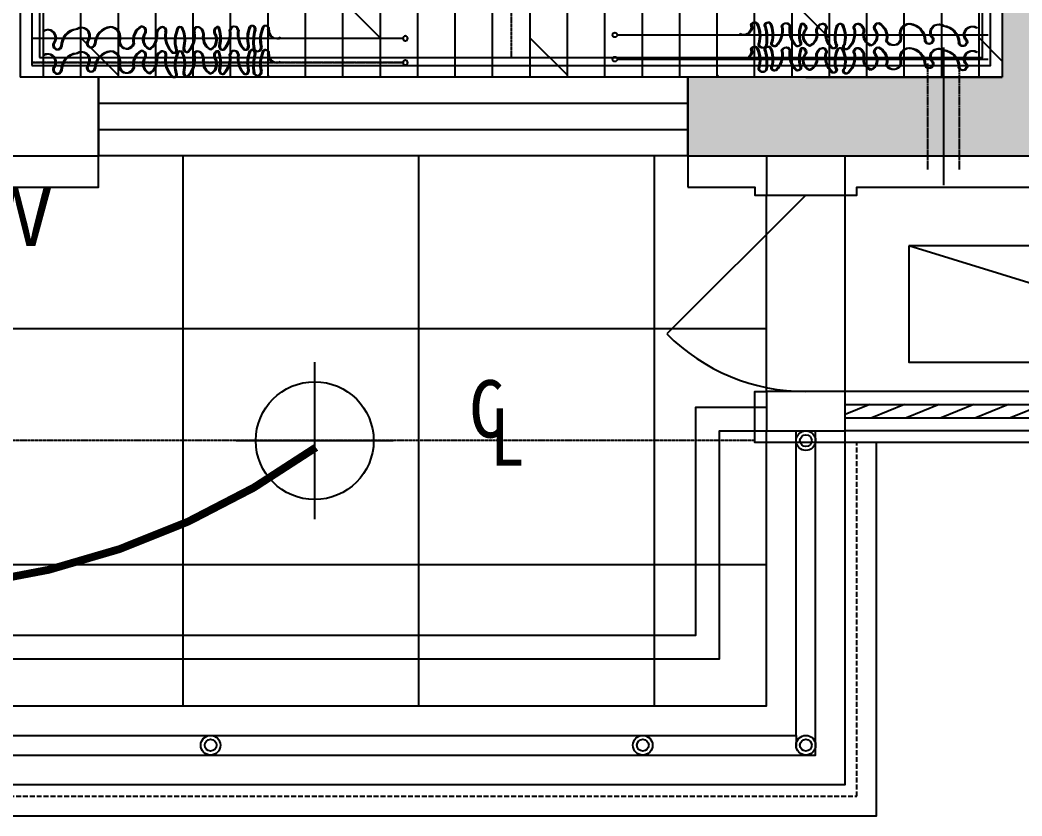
# Model space of a CAD drawing. Extents: x 675652 to 685374, y -153857 to -143837.
# Drawn here: x 679352 to 681902, y -153807 to -151782 of the extents above; entities that cross this region are included whole.
import ezdxf

# ---------------------------------------------------------------- set-up
doc = ezdxf.new("R2010")
doc.units = 0
doc.header["$LTSCALE"] = 10
doc.header["$MEASUREMENT"] = 0
for name, pattern in [('AA$0$DASH', [0.35, 0.25, -0.1]), ('CENTER-1', [10, 6.25, -1.25, 1.25, -1.25]), ('DASH', [0.35, 0.25, -0.1]), ('DOTE', [2.42, 2, -0.2, 0.02, -0.2])]:
    doc.linetypes.add(name, pattern=pattern)
for name, color, linetype in [('A-WALL', 7, 'Continuous'), ('A-WALL-HATH', 9, 'Continuous'), ('A-地面线', 3, 'Continuous'), ('A-天花尺寸', 3, 'Continuous'), ('A-天花线', 4, 'Continuous'), ('A-家具', 42, 'Continuous'), ('A-强弱电', 3, 'Continuous'), ('A-灯具', 2, 'Continuous'), ('A-灯具开关控制', 153, 'Continuous'), ('AA$0$A-DECK', 23, 'Continuous'), ('AA$0$A-DOOR', 4, 'Continuous'), ('AA$0$A-HOLE-MECH', 160, 'Continuous'), ('AA$0$A-HRAL', 104, 'Continuous'), ('AA$0$A-SURF', 6, 'Continuous'), ('AA$0$A-WALL', 7, 'Continuous'), ('AA$0$A-WIND', 4, 'Continuous'), ('AA$1$A-EQPM-MECH', 191, 'Continuous')]:
    doc.layers.add(name, color=color, linetype=linetype)
doc.styles.add('_TCH_DIM', font='stylu.ttf')
doc.styles.add('AA$1$-黑体', font='simhei.ttf', dxfattribs={"width": 0.8})
doc.styles.add('标注', font='simhei.ttf')

# ---------------------------------------------------------------- blocks, each defined once
blk = doc.blocks.new('AA$0$室外机')
at = {"layer": 'AA$1$A-EQPM-MECH', "linetype": 'ByBlock', "ltscale": 5}
blk.add_line((0, -296), (955, 0), dxfattribs=at)
blk.add_lwpolyline([(955, 0), (955, -296), (0, -296), (0, 0)], close=True, dxfattribs=at)
at = {"layer": 'AA$1$A-EQPM-MECH', "linetype": 'ByBlock', "style": 'AA$1$-黑体', "width": 0.8}
for p in [(118.3, -73.7), (192.6, -73.7)]:
    blk.add_text('I', height=150.2, rotation=180, dxfattribs=at).set_placement(p)
blk = doc.blocks.new('AA$0$空调孔')
at = {"layer": 'AA$0$A-HOLE-MECH', "color": 1}
blk.add_line((0, -175), (0, 175), dxfattribs=at)
at = {"layer": 'AA$0$A-HOLE-MECH', "linetype": 'AA$0$DASH'}
for p, q in [((-40, -135), (-40, 135)), ((40, -135), (40, 135))]:
    blk.add_line(p, q, dxfattribs=at)
blk = doc.blocks.new('AA$0$$WINLIB2D$00000001')
for p, q in [((-0.5, 0.5), (0.5, 0.5)), ((-0.5, 0.5), (-0.5, -0.5)), ((0.5, -0.5), (0.5, 0.5)), ((0.5, 0.1667), (-0.5, 0.1667)), ((0.5, -0.1667), (-0.5, -0.1667)), ((-0.5, -0.5), (0.5, -0.5))]:
    blk.add_line(p, q)
blk = doc.blocks.new('AA$0$$WINLIB2D$00000039')
at = {"color": 0}
for points in [[(-0.5, 0.5), (-0.5, -0.5)], [(0.5, 0.5), (-0.5, 0.5)], [(0.5, -0.5), (0.5, 0.5)], [(-0.5, 0.1667), (0.5, 0.1667)], [(-0.3839, -0.1667), (-0.448, 0.1667)], [(-0.3159, -0.1667), (-0.38, 0.1667)], [(-0.2479, -0.1667), (-0.312, 0.1667)], [(-0.1799, -0.1667), (-0.244, 0.1667)], [(-0.1119, -0.1667), (-0.176, 0.1667)], [(-0.0439, -0.1667), (-0.108, 0.1667)], [(0.0241, -0.1667), (-0.04, 0.1667)], [(0.0921, -0.1667), (0.028, 0.1667)], [(0.16, -0.1667), (0.0959, 0.1667)], [(0.228, -0.1667), (0.1639, 0.1667)], [(0.296, -0.1667), (0.2319, 0.1667)], [(0.364, -0.1667), (0.2999, 0.1667)], [(0.432, -0.1667), (0.3679, 0.1667)], [(0.5, -0.1667), (0.4359, 0.1667)], [(-0.4519, -0.1667), (-0.5, 0.0836)], [(-0.5, -0.1667), (0.5, -0.1667)], [(0.5, -0.5), (-0.5, -0.5)]]:
    blk.add_lwpolyline(points, dxfattribs=at)
blk = doc.blocks.new('AA$0$$DorLib2D$00000114')
at = {"color": 0}
blk.add_line((0.5, 0), (-0.2071, 0.7071), dxfattribs=at)
blk.add_arc((0.5, 0), 1, 135, 180, dxfattribs=at)
blk = doc.blocks.new('gagag')
at = {"layer": 'A-家具', "color": 8, "linetype": 'CENTER-1', "ltscale": 0.01}
for p, q in [((556687, -112743.6, 0), (557631.3, -112743.6, 0)), ((556687.1, -112743.7, 0), (557631.4, -112743.7, 0)), ((556687, -112805.3, 0), (557631.3, -112805.3, 0)), ((556687.1, -112805.5, 0), (557631.4, -112805.5, 0))]:
    blk.add_line(p, q, dxfattribs=at)
at = {"layer": 'A-家具', "color": 8}
for centre in [(556681, -112743.6, 0), (556681.1, -112743.7, 0), (556681, -112805.3, 0), (556681.1, -112805.5, 0)]:
    blk.add_circle(centre, 6, dxfattribs=at)
at = {"layer": 'A-家具', "color": 8, "extrusion": (0, 0, -1)}
for centre, major_axis, start_param, end_param in [((557007.1, -112723.2), (20.9, 0.4), 0.003456, 2.099074), ((557007.3, -112723.3), (20.9, 0.4), 0.003456, 2.099074), ((557009.6, -112722.7), (20.8, 2), 0.077792, 2.173409), ((557009.7, -112722.9), (20.8, 2), 0.077792, 2.173409), ((557035.2, -112719.6), (-7.33, 2.82), -0.793361, 2.466828), ((557035.3, -112719.7), (-7.33, 2.82), -0.793361, 2.466828), ((557037.6, -112719.2), (-7.38, 2.71), -0.777907, 2.482282), ((557037.8, -112719.3), (-7.38, 2.71), -0.777907, 2.482282), ((556974.7, -112746.5), (-73.9, 3.2), 2.690748, 3.356681), ((556974.8, -112746.7), (-73.9, 3.2), 2.690748, 3.356681), ((556977.2, -112746.1), (-74, 0.9), 2.722955, 3.388889), ((556977.3, -112746.2), (-74, 0.9), 2.722955, 3.388889), ((557069.4, -112719.3), (5.38, 5.38), 3.530643, 6.414656), ((557069.6, -112719.5), (5.38, 5.38), 3.530643, 6.414656), ((556940.1, -112753.5), (126.2, 1.3), -0.239865, 0.136874), ((556940.2, -112753.7), (126.2, 1.3), -0.239865, 0.136874), ((557071.9, -112718.9), (5.38, 5.38), 3.531099, 6.415112), ((557072, -112719.1), (5.38, 5.38), 3.531099, 6.415112), ((556942.5, -112753.1), (126.2, 3.6), -0.22093, 0.155809), ((556942.7, -112753.2), (126.2, 3.6), -0.22093, 0.155809), ((557007.5, -112744), (-73.9, 3.2), 2.690748, 3.356681), ((557007.6, -112744.2), (-73.9, 3.2), 2.690748, 3.356681), ((557010, -112743.6), (-74, 0.9), 2.722955, 3.388889), ((557010.1, -112743.7), (-74, 0.9), 2.722955, 3.388889), ((557050.6, -112732.9), (55.3, 1.7), -0.156463, 0.825382), ((557050.7, -112733.1), (55.3, 1.7), -0.156463, 0.825382), ((557053.1, -112732.5), (-55.3, 0.6), 2.944175, 3.926021), ((557053.2, -112732.7), (-55.3, 0.6), 2.944175, 3.926021), ((557115.4, -112724.1), (7.45, 7.45), 4.071974, 6.927307), ((557115.6, -112724.3), (7.45, 7.45), 4.071974, 6.927307), ((557117.9, -112723.8), (7.45, 7.45), 4.07243, 6.927763), ((557118, -112723.9), (7.45, 7.45), 4.07243, 6.927763), ((557180.4, -112732.1), (55.4, 0.6), 2.341654, 3.3235), ((557180.5, -112732.3), (55.4, 0.6), 2.341654, 3.3235), ((557182.8, -112731.8), (-55.3, 2.5), -0.855682, 0.126164), ((557183, -112731.9), (-55.3, 2.5), -0.855682, 0.126164), ((557223.7, -112742.5), (-74, 1.9), -0.300211, 0.365722), ((557223.8, -112742.7), (-74, 1.9), -0.300211, 0.365722), ((557226.1, -112742.2), (-73.9, 2.8), -0.311391, 0.354543), ((557226.3, -112742.3), (-73.9, 2.8), -0.311391, 0.354543), ((557154.4, -112725.9), (-8.25, 8.25), 0.863392, 2.825052), ((557154.5, -112726.1), (-8.25, 8.25), 0.863392, 2.825052), ((557156.8, -112725.6), (-8.25, 8.25), 0.863848, 2.825508), ((557156.9, -112725.7), (-8.25, 8.25), 0.863848, 2.825508), ((557186.2, -112747.1), (26.7, 0.2), 1.980321, 3.786219), ((557186.4, -112747.3), (26.7, 0.2), 1.980321, 3.786219), ((557188.7, -112746.8), (-26.7, 1), -1.203316, 0.602581), ((557188.8, -112746.9), (-26.7, 1), -1.203316, 0.602581), ((557213, -112733.8), (-14, 14), 5.19762, 6.585332), ((557213.1, -112734), (-14, 14), 5.19762, 6.585332), ((557215.5, -112733.5), (-14, 14), 5.198076, 6.585788), ((557215.6, -112733.6), (-14, 14), 5.198076, 6.585788), ((557208.4, -112724.4), (6.57, 6.57), -1.302361, 1.227001), ((557208.6, -112724.5), (6.57, 6.57), -1.302361, 1.227001), ((557210.9, -112724), (6.57, 6.57), -1.301905, 1.227457), ((557211, -112724.2), (6.57, 6.57), -1.301905, 1.227457), ((557271.4, -112737.8), (55.4, 0), 2.331892, 3.313737), ((557271.5, -112738), (55.4, 0), 2.331892, 3.313737), ((557273.8, -112737.5), (-55.3, 2.3), -0.851431, 0.130414), ((557274, -112737.7), (-55.3, 2.3), -0.851431, 0.130414), ((557314.6, -112748.2), (-74, 1.7), -0.298212, 0.367722), ((557314.8, -112748.4), (-74, 1.7), -0.298212, 0.367722), ((557317.1, -112747.9), (-73.9, 2.8), -0.311391, 0.354543), ((557317.2, -112748.1), (-73.9, 2.8), -0.311391, 0.354543), ((557253, -112722), (-4.99, 4.99), 5.787251, 8.41021), ((557253.1, -112722.2), (-4.99, 4.99), 5.787251, 8.41021), ((557255.5, -112721.7), (-4.99, 4.99), 5.787707, 8.410666), ((557255.6, -112721.9), (-4.99, 4.99), 5.787707, 8.410666), ((557191.9, -112749.7), (-74, 1.7), 2.710974, 3.376907), ((557192.1, -112749.8), (-74, 1.7), 2.710974, 3.376907), ((557194.4, -112749.4), (74, 1.4), -0.387486, 0.278448), ((557194.5, -112749.5), (74, 1.4), -0.387486, 0.278448), ((557235, -112738.6), (55.3, 1.7), -0.156463, 0.825382), ((557235.2, -112738.8), (55.3, 1.7), -0.156463, 0.825382), ((557237.5, -112738.3), (-55.3, 0.7), 2.942488, 3.924333), ((557237.6, -112738.4), (-55.3, 0.7), 2.942488, 3.924333), ((557297.8, -112724.2), (6.57, 6.57), 3.469685, 5.999048), ((557297.9, -112724.3), (6.57, 6.57), 3.469685, 5.999048), ((557300.2, -112723.9), (-6.57, 6.57), 5.040937, 7.5703), ((557300.4, -112724.1), (-6.57, 6.57), 5.040937, 7.5703), ((557293.3, -112733.7), (-14, 14), 1.252947, 2.640659), ((557293.5, -112733.8), (-14, 14), 1.252947, 2.640659), ((557295.8, -112733.4), (-14, 14), 1.253403, 2.641115), ((557295.9, -112733.6), (-14, 14), 1.253403, 2.641115), ((557320.3, -112746.6), (-26.7, 0.5), 2.46984, 4.275738), ((557320.4, -112746.7), (-26.7, 0.5), 2.46984, 4.275738), ((557322.7, -112746.3), (-26.7, 0.2), 2.481854, 4.287751), ((557322.9, -112746.5), (-26.7, 0.2), 2.481854, 4.287751), ((557351.9, -112724.9), (8.25, 8.25), 3.442431, 5.404091), ((557352, -112725), (8.25, 8.25), 3.442431, 5.404091), ((557354.3, -112724.6), (8.25, 8.25), 3.442887, 5.404546), ((557354.4, -112724.8), (8.25, 8.25), 3.442887, 5.404546), ((557333.4, -112748), (38.8, 1.6), -1.064649, 0.301864), ((557333.5, -112748.2), (38.8, 1.6), -1.064649, 0.301864), ((557335.8, -112747.7), (-38.8, 0.7), 2.017007, 3.383519), ((557336, -112747.9), (-38.8, 0.7), 2.017007, 3.383519), ((557430.7, -112739.7), (24.8, 1.8), 3.050291, 4.73185), ((557430.8, -112739.9), (24.8, 1.8), 3.050291, 4.73185), ((557433.1, -112739.5), (-24.8, 1.5), -0.221676, 1.459883), ((557433.3, -112739.7), (-24.8, 1.5), -0.221676, 1.459883), ((557425.3, -112758.8), (-43.9, 2.3), 1.611105, 3.087174), ((557425.5, -112758.9), (-43.9, 2.3), 1.611105, 3.087174), ((557427.8, -112758.5), (44, 0.1), -1.476147, -0.000077), ((557427.9, -112758.7), (44, 0.1), -1.476147, -0.000077), ((557503.8, -112737.5), (20.7, 0.2), 2.434492, 5.312465), ((557504, -112737.6), (20.7, 0.2), 2.434492, 5.312465), ((557506.3, -112737.3), (-20.7, 0.1), -0.720057, 2.157916), ((557506.4, -112737.5), (-20.7, 0.1), -0.720057, 2.157916), ((557511.3, -112764.1), (43.9, 2.4), -1.423747, 0.052322), ((557511.5, -112764.2), (43.9, 2.4), -1.423747, 0.052322), ((557513.8, -112763.9), (44, 0.1), -1.476147, -0.000077), ((557513.9, -112764), (44, 0.1), -1.476147, -0.000077), ((557589.8, -112742.8), (20.7, 0.7), 2.461413, 5.339386), ((557590, -112743), (20.7, 0.7), 2.461413, 5.339386), ((557592.3, -112742.6), (20.7, 0), 2.427401, 5.305374), ((557592.4, -112742.8), (20.7, 0), 2.427401, 5.305374), ((557160.3, -112741.6), (-33.9, 1.7), 3.034368, 4.187669), ((557160.4, -112741.7), (-33.9, 1.7), 3.034368, 4.187669), ((557162.7, -112741.2), (33.9, 1.1), -0.023939, 1.129362), ((557162.9, -112741.4), (33.9, 1.1), -0.023939, 1.129362), ((557346.2, -112740.6), (-33.7, 3.2), -1.205736, -0.052435), ((557346.3, -112740.8), (-33.7, 3.2), -1.205736, -0.052435), ((557348.6, -112740.4), (33.5, 4.9), 2.17452, 3.327821), ((557348.8, -112740.5), (33.5, 4.9), 2.17452, 3.327821), ((557388.6, -112751), (8, 17.2), 0.747386, 3.901515), ((557388.7, -112751.1), (8, 17.2), 0.747386, 3.901515), ((557391, -112750.7), (13.4, 13.4), 0.395751, 3.54988), ((557391.2, -112750.9), (13.4, 13.4), 0.395751, 3.54988), ((557479.3, -112756.3), (7.27, 7.27), 0.25079, 3.698959), ((557479.5, -112756.5), (7.27, 7.27), 0.25079, 3.698959), ((557481.8, -112756.1), (-10.2, 1.1), 2.505056, 5.953226), ((557481.9, -112756.3), (-10.2, 1.1), 2.505056, 5.953226), ((557565.3, -112761.7), (-10.2, 0.9), 2.523546, 5.971715), ((557565.5, -112761.8), (-10.2, 0.9), 2.523546, 5.971715), ((557567.8, -112761.5), (7.27, 7.27), 0.251246, 3.699415), ((557567.9, -112761.6), (7.27, 7.27), 0.251246, 3.699415), ((557007.1, -112784.9), (20.9, 0.4), 0.003456, 2.099074), ((557007.3, -112785.1), (20.9, 0.4), 0.003456, 2.099074), ((557009.6, -112784.5), (20.8, 2), 0.077792, 2.173409), ((557009.7, -112784.7), (20.8, 2), 0.077792, 2.173409), ((557035.2, -112781.3), (-7.33, 2.82), -0.793361, 2.466828), ((557035.3, -112781.5), (-7.33, 2.82), -0.793361, 2.466828), ((557037.6, -112780.9), (-7.38, 2.71), -0.777907, 2.482282), ((557037.8, -112781.1), (-7.38, 2.71), -0.777907, 2.482282), ((556974.7, -112808.3), (-73.9, 3.2), 2.690748, 3.356681), ((556974.8, -112808.4), (-73.9, 3.2), 2.690748, 3.356681), ((556977.2, -112807.8), (-74, 0.9), 2.722955, 3.388889), ((556977.3, -112808), (-74, 0.9), 2.722955, 3.388889), ((557055.9, -112766.9), (8.56, 4.7), 0.767514, 3.795297), ((557056, -112767.1), (8.56, 4.7), 0.767514, 3.795297), ((557058.3, -112766.5), (-6.9, 6.9), 2.621454, 5.649237), ((557058.5, -112766.7), (-6.9, 6.9), 2.621454, 5.649237), ((557069.4, -112781.1), (5.38, 5.38), 3.530643, 6.414656), ((557069.6, -112781.3), (5.38, 5.38), 3.530643, 6.414656), ((556940.1, -112815.3), (126.2, 1.3), -0.239865, 0.136874), ((556940.2, -112815.4), (126.2, 1.3), -0.239865, 0.136874), ((557071.9, -112780.7), (5.38, 5.38), 3.531099, 6.415112), ((557072, -112780.9), (5.38, 5.38), 3.531099, 6.415112), ((556942.5, -112814.8), (126.2, 3.6), -0.22093, 0.155809), ((556942.7, -112815), (126.2, 3.6), -0.22093, 0.155809), ((557007.5, -112805.8), (-73.9, 3.2), 2.690748, 3.356681), ((557007.6, -112805.9), (-73.9, 3.2), 2.690748, 3.356681), ((557010, -112805.4), (-74, 0.9), 2.722955, 3.388889), ((557010.1, -112805.5), (-74, 0.9), 2.722955, 3.388889), ((557086.6, -112765.1), (5.53, 5.53), 1.983435, 4.208964), ((557086.7, -112765.3), (5.53, 5.53), 1.983435, 4.208964), ((557089, -112764.7), (5.53, 5.53), 1.983891, 4.20942), ((557089.1, -112764.9), (5.53, 5.53), 1.983891, 4.20942), ((557050.6, -112794.7), (55.3, 1.7), -0.156463, 0.825382), ((557050.7, -112794.8), (55.3, 1.7), -0.156463, 0.825382), ((557053.1, -112794.3), (-55.3, 0.6), 2.944175, 3.926021), ((557053.2, -112794.4), (-55.3, 0.6), 2.944175, 3.926021), ((557115.4, -112785.9), (7.45, 7.45), 4.071974, 6.927307), ((557115.6, -112786.1), (7.45, 7.45), 4.071974, 6.927307), ((557117.9, -112785.5), (7.45, 7.45), 4.07243, 6.927763), ((557118, -112785.7), (7.45, 7.45), 4.07243, 6.927763), ((557180.4, -112793.9), (55.4, 0.6), 2.341654, 3.3235), ((557180.5, -112794), (55.4, 0.6), 2.341654, 3.3235), ((557182.8, -112793.5), (-55.3, 2.5), -0.855682, 0.126164), ((557183, -112793.7), (-55.3, 2.5), -0.855682, 0.126164), ((557145, -112764.9), (5.53, 5.53), 0.487722, 2.713251), ((557145.1, -112765), (5.53, 5.53), 0.487722, 2.713251), ((557147.4, -112764.5), (-5.53, 5.53), 2.058974, 4.284504), ((557147.5, -112764.7), (-5.53, 5.53), 2.058974, 4.284504), ((557223.7, -112804.3), (-74, 1.9), -0.300211, 0.365722), ((557223.8, -112804.4), (-74, 1.9), -0.300211, 0.365722), ((557226.1, -112804), (-73.9, 2.8), -0.311391, 0.354543), ((557226.3, -112804.1), (-73.9, 2.8), -0.311391, 0.354543), ((557154.4, -112787.7), (-8.25, 8.25), 0.863392, 2.825052), ((557154.5, -112787.8), (-8.25, 8.25), 0.863392, 2.825052), ((557156.8, -112787.3), (-8.25, 8.25), 0.863848, 2.825508), ((557156.9, -112787.5), (-8.25, 8.25), 0.863848, 2.825508), ((557213, -112795.6), (-14, 14), 5.19762, 6.585332), ((557213.1, -112795.7), (-14, 14), 5.19762, 6.585332), ((557215.5, -112795.2), (-14, 14), 5.198076, 6.585788), ((557215.6, -112795.4), (-14, 14), 5.198076, 6.585788), ((557208.4, -112786.1), (6.57, 6.57), -1.302361, 1.227001), ((557208.6, -112786.3), (6.57, 6.57), -1.302361, 1.227001), ((557210.9, -112785.8), (6.57, 6.57), -1.301905, 1.227457), ((557211, -112786), (6.57, 6.57), -1.301905, 1.227457), ((557235.9, -112770.6), (-5.53, 5.53), 2.058518, 4.284048), ((557236.1, -112770.7), (-5.53, 5.53), 2.058518, 4.284048), ((557238.4, -112770.2), (-5.53, 5.53), 2.058974, 4.284504), ((557238.5, -112770.4), (-5.53, 5.53), 2.058974, 4.284504), ((557314.6, -112810), (-74, 1.7), -0.298212, 0.367722), ((557314.8, -112810.1), (-74, 1.7), -0.298212, 0.367722), ((557317.1, -112809.7), (-73.9, 2.8), -0.311391, 0.354543), ((557317.2, -112809.9), (-73.9, 2.8), -0.311391, 0.354543), ((557253, -112783.8), (-4.99, 4.99), 5.787251, 8.41021), ((557253.1, -112783.9), (-4.99, 4.99), 5.787251, 8.41021), ((557255.5, -112783.5), (-4.99, 4.99), 5.787707, 8.410666), ((557255.6, -112783.6), (-4.99, 4.99), 5.787707, 8.410666), ((557191.9, -112811.5), (-74, 1.7), 2.710974, 3.376907), ((557192.1, -112811.6), (-74, 1.7), 2.710974, 3.376907), ((557268.5, -112773.5), (7.01, 0.29), 0.748877, 3.955097), ((557268.6, -112773.7), (7.01, 0.29), 0.748877, 3.955097), ((557194.4, -112811.1), (74, 1.4), -0.387486, 0.278448), ((557194.5, -112811.3), (74, 1.4), -0.387486, 0.278448), ((557270.9, -112773.2), (7.02, 0.16), 0.731469, 3.937689), ((557271.1, -112773.4), (7.02, 0.16), 0.731469, 3.937689), ((557297.8, -112785.9), (6.57, 6.57), 3.469685, 5.999048), ((557297.9, -112786.1), (6.57, 6.57), 3.469685, 5.999048), ((557300.2, -112785.7), (-6.57, 6.57), 5.040937, 7.5703), ((557300.4, -112785.8), (-6.57, 6.57), 5.040937, 7.5703), ((557293.3, -112795.5), (-14, 14), 1.252947, 2.640659), ((557293.5, -112795.6), (-14, 14), 1.252947, 2.640659), ((557295.8, -112795.2), (-14, 14), 1.253403, 2.641115), ((557295.9, -112795.3), (-14, 14), 1.253403, 2.641115), ((557351.9, -112786.7), (8.25, 8.25), 3.442431, 5.404091), ((557352, -112786.8), (8.25, 8.25), 3.442431, 5.404091), ((557354.3, -112786.4), (8.25, 8.25), 3.442887, 5.404546), ((557354.4, -112786.6), (8.25, 8.25), 3.442887, 5.404546), ((557333.4, -112809.8), (38.8, 1.6), -1.064649, 0.301864), ((557333.5, -112809.9), (38.8, 1.6), -1.064649, 0.301864), ((557335.8, -112809.5), (-38.8, 0.7), 2.017007, 3.383519), ((557336, -112809.7), (-38.8, 0.7), 2.017007, 3.383519), ((557430.7, -112801.5), (24.8, 1.8), 3.050291, 4.73185), ((557430.8, -112801.7), (24.8, 1.8), 3.050291, 4.73185), ((557433.1, -112801.3), (-24.8, 1.5), -0.221676, 1.459883), ((557433.3, -112801.5), (-24.8, 1.5), -0.221676, 1.459883), ((557425.3, -112820.5), (-43.9, 2.3), 1.611105, 3.087174), ((557425.5, -112820.7), (-43.9, 2.3), 1.611105, 3.087174), ((557427.8, -112820.3), (44, 0.1), -1.476147, -0.000077), ((557427.9, -112820.5), (44, 0.1), -1.476147, -0.000077), ((557503.8, -112799.3), (20.7, 0.2), 2.434492, 5.312465), ((557504, -112799.4), (20.7, 0.2), 2.434492, 5.312465), ((557506.3, -112799.1), (-20.7, 0.1), -0.720057, 2.157916), ((557506.4, -112799.2), (-20.7, 0.1), -0.720057, 2.157916), ((557511.3, -112825.8), (43.9, 2.4), -1.423747, 0.052322), ((557511.5, -112826), (43.9, 2.4), -1.423747, 0.052322), ((557513.8, -112825.6), (44, 0.1), -1.476147, -0.000077), ((557513.9, -112825.8), (44, 0.1), -1.476147, -0.000077), ((557589.8, -112804.6), (20.7, 0.7), 2.461413, 5.339386), ((557590, -112804.7), (20.7, 0.7), 2.461413, 5.339386), ((557592.3, -112804.4), (20.7, 0), 2.427401, 5.305374), ((557592.4, -112804.6), (20.7, 0), 2.427401, 5.305374), ((557186.2, -112808.9), (26.7, 0.2), 1.980321, 3.786219), ((557186.4, -112809.1), (26.7, 0.2), 1.980321, 3.786219), ((557188.7, -112808.6), (-26.7, 1), -1.203316, 0.602581), ((557188.8, -112808.7), (-26.7, 1), -1.203316, 0.602581), ((557160.3, -112803.3), (-33.9, 1.7), 3.034368, 4.187669), ((557160.4, -112803.5), (-33.9, 1.7), 3.034368, 4.187669), ((557162.7, -112803), (33.9, 1.1), -0.023939, 1.129362), ((557162.9, -112803.2), (33.9, 1.1), -0.023939, 1.129362), ((557271.4, -112799.6), (55.4, 0), 2.331892, 3.313737), ((557271.5, -112799.7), (55.4, 0), 2.331892, 3.313737), ((557273.8, -112799.3), (-55.3, 2.3), -0.851431, 0.130414), ((557274, -112799.4), (-55.3, 2.3), -0.851431, 0.130414), ((557235, -112800.4), (55.3, 1.7), -0.156463, 0.825382), ((557235.2, -112800.5), (55.3, 1.7), -0.156463, 0.825382), ((557237.5, -112800.1), (-55.3, 0.7), 2.942488, 3.924333), ((557237.6, -112800.2), (-55.3, 0.7), 2.942488, 3.924333), ((557346.2, -112802.4), (-33.7, 3.2), -1.205736, -0.052435), ((557346.3, -112802.6), (-33.7, 3.2), -1.205736, -0.052435), ((557348.6, -112802.1), (33.5, 4.9), 2.17452, 3.327821), ((557348.8, -112802.3), (33.5, 4.9), 2.17452, 3.327821), ((557320.3, -112808.4), (-26.7, 0.5), 2.46984, 4.275738), ((557320.4, -112808.5), (-26.7, 0.5), 2.46984, 4.275738), ((557322.7, -112808.1), (-26.7, 0.2), 2.481854, 4.287751), ((557322.9, -112808.2), (-26.7, 0.2), 2.481854, 4.287751), ((557388.6, -112812.8), (8, 17.2), 0.747386, 3.901515), ((557388.7, -112812.9), (8, 17.2), 0.747386, 3.901515), ((557391, -112812.5), (13.4, 13.4), 0.395751, 3.54988), ((557391.2, -112812.7), (13.4, 13.4), 0.395751, 3.54988), ((557055.9, -112828.7), (8.56, 4.7), 0.767514, 3.795297), ((557056, -112828.8), (8.56, 4.7), 0.767514, 3.795297), ((557058.3, -112828.3), (-6.9, 6.9), 2.621454, 5.649237), ((557058.5, -112828.4), (-6.9, 6.9), 2.621454, 5.649237), ((557086.6, -112826.9), (5.53, 5.53), 1.983435, 4.208964), ((557086.7, -112827.1), (5.53, 5.53), 1.983435, 4.208964), ((557089, -112826.5), (5.53, 5.53), 1.983891, 4.20942), ((557089.1, -112826.7), (5.53, 5.53), 1.983891, 4.20942), ((557145, -112826.6), (5.53, 5.53), 0.487722, 2.713251), ((557145.1, -112826.8), (5.53, 5.53), 0.487722, 2.713251), ((557147.4, -112826.3), (-5.53, 5.53), 2.058974, 4.284504), ((557147.5, -112826.4), (-5.53, 5.53), 2.058974, 4.284504), ((557235.9, -112832.3), (-5.53, 5.53), 2.058518, 4.284048), ((557236.1, -112832.5), (-5.53, 5.53), 2.058518, 4.284048), ((557238.4, -112832), (-5.53, 5.53), 2.058974, 4.284504), ((557238.5, -112832.2), (-5.53, 5.53), 2.058974, 4.284504), ((557268.5, -112835.3), (7.01, 0.29), 0.748877, 3.955097), ((557268.6, -112835.5), (7.01, 0.29), 0.748877, 3.955097), ((557270.9, -112835), (7.02, 0.16), 0.731469, 3.937689), ((557271.1, -112835.2), (7.02, 0.16), 0.731469, 3.937689), ((557479.3, -112818.1), (7.27, 7.27), 0.25079, 3.698959), ((557479.5, -112818.3), (7.27, 7.27), 0.25079, 3.698959), ((557481.8, -112817.9), (-10.2, 1.1), 2.505056, 5.953226), ((557481.9, -112818.1), (-10.2, 1.1), 2.505056, 5.953226), ((557565.3, -112823.4), (-10.2, 0.9), 2.523546, 5.971715), ((557565.5, -112823.6), (-10.2, 0.9), 2.523546, 5.971715), ((557567.8, -112823.2), (7.27, 7.27), 0.251246, 3.699415), ((557567.9, -112823.4), (7.27, 7.27), 0.251246, 3.699415)]:
    blk.add_ellipse(centre, major_axis=major_axis, ratio=1, start_param=start_param, end_param=end_param, dxfattribs=at)
blk = doc.blocks.new('REGDFSGREWGETWR')
at = {"layer": 'A-天花尺寸', "style": '标注', "width": 0.9}
for s, p in [('C', (-38.5, -21.8)), ('L', (25.9, -110.2))]:
    blk.add_text(s, height=180, dxfattribs=at).set_placement(p)

msp = doc.modelspace()

# ---------------------------------------------------------------- hatches: boundary and pattern name
at = {"layer": 'A-WALL-HATH'}
msp.add_hatch(color=256, dxfattribs=at).paths.add_polyline_path([(682051.7, -151926.8), (682051.7, -150026.8), (681851.7, -150026.8), (681851.7, -151926.8), (681051.7, -151926.8), (681051.7, -152126.8), (682951.7, -152126.8), (682951.7, -151926.8)])
at = {"layer": 'A-地面线'}
h = msp.add_hatch(dxfattribs=at)
h.set_pattern_fill('DOLMIT', color=8, scale=120, angle=90, double=1)
h.set_pattern_definition([(90, (0, 0), (-95.249047, 6e-15), []), (135, (0, 0), (-190.49796, -190.49796), [134.70255, -269.4048])])
h.paths.add_polyline_path([(685151.7, -147976.8), (683751.7, -147976.8), (683751.7, -148576.8), (683061.7, -148576.8), (683061.7, -148591.8), (683041.7, -148591.8), (683036.7, -148591.8), (683011.7, -148591.8), (683011.7, -148576.8), (683001.7, -148576.8), (682192, -148576.8), (682192, -148591.8), (682167, -148591.8), (682142, -148591.8), (682051.7, -148576.8), (682051.7, -151926.8), (682951.7, -151926.8), (684751.7, -151926.8), (685151.7, -151926.8)])
h.paths.add_polyline_path([(681851.7, -148676.8), (680361.7, -148676.8), (680361.7, -148691.8), (680341.7, -148691.8), (680336.7, -148691.8), (680311.7, -148691.8), (680311.7, -148676.8), (680301.7, -148676.9), (680301.7, -148676.9), (679491.7, -148676.9), (679491.7, -148691.8), (679466.7, -148691.8), (679441.7, -148691.8), (679351.7, -148676.8), (679351.7, -151926.8), (679551.7, -151926.8), (681051.7, -151926.8), (681351.7, -151926.8), (681851.7, -151926.8)])
h.paths.add_polyline_path([(685151.7, -144926.8), (684501.7, -144926.8), (683301.7, -144926.8), (682651.7, -144926.8), (682651.7, -147326.8), (682691.7, -147326.8), (682691.7, -147311.8), (682711.7, -147311.8), (682716.7, -147311.8), (682741.7, -147311.8), (682741.7, -147326.8), (682751.7, -147326.8), (683561.5, -147326.8), (683561.5, -147311.8), (683586.5, -147311.8), (683611.5, -147311.8), (683751.7, -147326.8), (683751.7, -147876.8), (685151.7, -147876.8)])

# ---------------------------------------------------------------- linework, layer by layer
at = {"layer": 'A-WALL', "color": 6}
for p, q in [((681851.7, -150026.8), (681851.7, -151926.8)), ((681851.7, -151926.8), (681051.7, -151926.8)), ((681051.7, -151926.8), (681051.7, -152126.8)), ((681051.7, -152126.8), (682951.7, -152126.8))]:
    msp.add_line(p, q, dxfattribs=at)
at = {"layer": 'A-地面线', "color": 8}
for p, q in [((679766.7, -153526.8), (679766.7, -152126.8)), ((680366.7, -153526.8), (680366.7, -152126.8)), ((680966.7, -153526.8), (680966.7, -152126.8)), ((675881.7, -152566.8), (681251.7, -152566.8)), ((676681.7, -153166.8), (681251.7, -153166.8))]:
    msp.add_line(p, q, dxfattribs=at)
at = {"layer": 'A-天花尺寸', "color": 1, "linetype": 'DOTE', "ltscale": 0.4}
for p, q in [((680601.7, -148726.8), (680601.7, -151876.8)), ((681221.7, -152851.8), (676681.7, -152851.8))]:
    msp.add_line(p, q, dxfattribs=at)
at = {"layer": 'A-天花线', "color": 3}
msp.add_lwpolyline([(679381.7, -151896.8), (681821.7, -151896.8), (681821.7, -148706.8), (679381.7, -148706.8)], close=True, dxfattribs=at)
at = {"layer": 'A-天花线'}
msp.add_lwpolyline([(679401.7, -151876.8), (681801.7, -151876.8), (681801.7, -148726.8), (679401.7, -148726.8)], close=True, dxfattribs=at)
at = {"layer": 'A-灯具', "color": 2}
for p, q in [((680101.7, -153051.8), (680101.7, -152651.8)), ((679901.7, -152851.8), (680301.8, -152851.8))]:
    msp.add_line(p, q, dxfattribs=at)
msp.add_circle((680101.7, -152851.8), 150, dxfattribs=at)
at = {"layer": 'A-灯具开关控制', "color": 1, "linetype": 'DASH', "const_width": 20}
msp.add_lwpolyline([(677817.8, -152857.7, 0.324558), (680104.7, -152869.1, -0.689542)], format="xyb", dxfattribs=at)
at = {"layer": 'AA$0$A-DECK'}
for points in [[(677351.7, -153726.8), (681451.7, -153726.8), (681451.7, -152826.8)], [(677351.7, -153526.8), (681251.7, -153526.8), (681251.7, -152826.8)]]:
    msp.add_lwpolyline(points, dxfattribs=at)
at = {"layer": 'AA$0$A-DOOR'}
for p, q in [((681251.7, -152726.8), (681251.7, -152226.8)), ((681451.7, -152726.8), (681451.7, -152226.8))]:
    msp.add_line(p, q, dxfattribs=at)
at = {"layer": 'AA$0$A-HRAL'}
for points in [[(677291.7, -153526.8), (677291.7, -153346.8), (681071.7, -153346.8), (681071.7, -152766.8), (681251.7, -152766.8)], [(677351.7, -153651.8), (681376.7, -153651.8), (681376.7, -152826.8)], [(677351.7, -153601.8), (681326.7, -153601.8), (681326.7, -152826.8)], [(677351.7, -153526.8), (677351.7, -153406.8), (681131.7, -153406.8), (681131.7, -152826.8), (681251.7, -152826.8)], [(681326.7, -153601.8), (681326.7, -153630.1)]]:
    msp.add_lwpolyline(points, dxfattribs=at)
for centre, radius in [((681351.7, -152851.8), 25), ((681351.7, -152851.8), 15), ((679836.7, -153626.8), 25), ((679836.7, -153626.8), 15), ((680936.7, -153626.8), 25), ((680936.7, -153626.8), 15), ((681351.7, -153626.8), 25), ((681351.7, -153626.8), 15)]:
    msp.add_circle(centre, radius, dxfattribs=at)
at = {"layer": 'AA$0$A-SURF'}
msp.add_line((681051.7, -152126.8), (681051.7, -152206.8), dxfattribs=at)
for points in [[(678851.7, -152126.8), (678851.7, -152206.8), (679551.7, -152206.8), (679551.7, -152126.8)], [(681051.7, -152206.8), (681221.7, -152206.8), (681221.7, -152226.8), (681251.7, -152226.8)], [(681451.7, -152226.8), (681481.7, -152226.8), (681481.7, -152206.8), (682771.7, -152206.8)], [(682981.7, -152726.8), (682981.7, -152856.8), (681221.7, -152856.8), (681221.7, -152726.8), (681251.7, -152726.8)], [(677381.7, -153806.8), (681531.7, -153806.8), (681531.7, -152856.8)]]:
    msp.add_lwpolyline(points, dxfattribs=at)
at = {"layer": 'AA$0$A-SURF', "linetype": 'AA$0$DASH', "ltscale": 5}
msp.add_lwpolyline([(677381.7, -153756.8), (681481.7, -153756.8), (681481.7, -152856.8)], dxfattribs=at)
at = {"layer": 'AA$0$A-WALL'}
for p, q in [((679351.7, -148676.8), (679351.7, -151926.8)), ((681851.7, -148676.8), (681851.7, -151926.8)), ((679551.7, -151926.8), (679351.7, -151926.8)), ((679551.7, -152126.8), (679551.7, -151926.8)), ((681351.7, -151926.8), (681051.7, -151926.8)), ((681051.7, -151926.8), (681051.7, -152126.8)), ((681351.7, -151926.8), (681851.7, -151926.8)), ((679251.7, -152126.8), (679551.7, -152126.8)), ((681051.7, -152126.8), (681251.7, -152126.8)), ((681251.7, -152126.8), (681251.7, -152226.8)), ((681451.7, -152126.8), (681951.7, -152126.8)), ((681451.7, -152226.8), (681451.7, -152126.8)), ((681251.7, -152226.8), (681451.7, -152226.8)), ((681451.7, -152726.8), (681251.7, -152726.8)), ((681251.7, -152726.8), (681251.7, -152826.8)), ((681451.7, -152826.8), (681451.7, -152726.8)), ((681251.7, -152826.8), (681451.7, -152826.8))]:
    msp.add_line(p, q, dxfattribs=at)

# ---------------------------------------------------------------- block references
at = {"layer": 'A-天花尺寸', "xscale": 0.8125, "yscale": 0.8125, "zscale": 0.8125}
msp.add_blockref('REGDFSGREWGETWR', (680525.7, -152826.3), dxfattribs=at)
at = {"layer": 'A-家具', "color": 3, "xscale": -1}
msp.add_blockref('gagag', (1237013.4, -39084.5), dxfattribs=at)
at = {"layer": 'A-家具', "color": 3}
msp.add_blockref('gagag', (124184.7, -39075.8), dxfattribs=at)
at = {"layer": 'AA$0$A-DOOR', "xscale": 500, "yscale": 500, "zscale": 200, "rotation": 90}
msp.add_blockref('AA$0$$DorLib2D$00000114', (681351.7, -152476.8), dxfattribs=at)
at = {"layer": 'AA$0$A-HOLE-MECH', "xscale": -1, "rotation": 180}
msp.add_blockref('AA$0$空调孔', (681701.7, -152026.8), dxfattribs=at)
at = {"layer": 'AA$0$A-WIND'}
for name, p, xscale, yscale, zscale in [('AA$0$$WINLIB2D$00000001', (680301.7, -152026.8), -1500, -200, 200), ('AA$0$$WINLIB2D$00000039', (682101.7, -152776.8), 1300, -100, 100)]:
    msp.add_blockref(name, p, dxfattribs=dict(at, xscale=xscale, yscale=yscale, zscale=zscale))
at = {"layer": 'AA$1$A-EQPM-MECH', "xscale": -1}
msp.add_blockref('AA$0$室外机', (682569.2, -152355.8), dxfattribs=at)

# ---------------------------------------------------------------- texts
at = {"layer": 'A-强弱电', "color": 0, "style": '_TCH_DIM'}
msp.add_text('W', height=150, dxfattribs=at).set_placement((679242.6, -152356.9))

doc.saveas('drawing.dxf')
